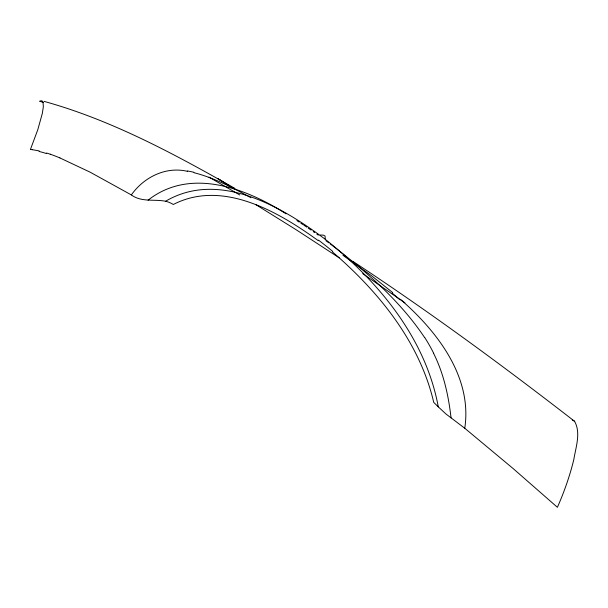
<?xml version="1.0" encoding="UTF-8"?>
<svg xmlns="http://www.w3.org/2000/svg" width="608" height="608" viewBox="0 0 608 608"><rect width="100%" height="100%" fill="white"/><g stroke="black" fill="none" stroke-linecap="round" stroke-linejoin="round"><path stroke-width="0.91" d="M325.28 239.332L325.037 235.972L323.205 235.098L320.18 235.022M572.242 419.999L574.476 421.162C581.164 432.744 575.776 447.169 573.838 459.443C569.84 475.859 564.224 491.857 557.399 507.3L513.122 468.548L464.77 428.252C472.538 376.709 436.932 331.117 400.414 299.303M59.918 157.943L90.083 172.148L131.351 194.925C143.777 177.262 165.779 166.189 187.416 171.334M148.078 200.169C190.243 167.048 246.035 188.199 286.003 213.811M131.351 194.925C141.39 202.411 154.196 198.991 165.589 201.248C218.675 170.012 281.284 206.332 324.436 238.678C378.13 280.85 425.661 338.139 438.284 406.858L445.93 413.972L464.77 428.252M32.277 149.674L39.186 150.898M194.02 172.702C214.229 177.855 232.803 187.72 250.937 197.767M44.133 101.392C111.804 120.164 174.215 153.938 234.954 188.442M43.328 102.364L39.452 101.255L41.108 100.7L42.302 101.072L43.039 102.296L43.328 106.841L42.309 113.476L37.825 129.603L30.4 149.53A29.45 23.362 14.9 0 1 32.277 149.667M46.588 152.988L50.259 154.234M209.023 177.133L239.795 194.993M255.725 204.562L296.263 229.816L339.203 257.815M296.879 220.575L299.235 222.125M300.808 223.159L303.172 224.709M352.762 261.28C429.02 311.425 502.603 365.507 574.72 421.405M303.954 225.226L306.812 227.172M308.241 228.137L311.091 230.082M362.695 273.608L404.905 302.799M342.973 255.284L371.435 275.675L392.662 292.585M313.249 231.602L314.686 232.613M316.844 234.126L318.288 235.136M318.326 240.707C278.449 211.804 222.581 179.147 173.288 204.486A20.459 15.534 16.7 0 0 165.589 201.24M325.949 240.7L328.738 242.79M330.136 243.831C365.423 270.796 399.79 300.428 424.658 337.615M332.553 252.024C378.678 291.597 419.71 342.099 433.732 402.397L438.284 406.858M433.55 353.271C443.665 373.396 448.529 395.664 451.052 417.916M318.478 240.114A230.774 129.732 49.5 0 1 332.774 251.461M39.056 151.453A78.546 61.773 14.8 0 1 46.39 153.535M50.274 154.204A161.454 128.455 14.8 0 1 59.926 157.92M187.272 170.947A142.34 76.821 52.2 0 1 193.884 172.277M392.19 293.094A223.919 119.259 39.1 0 1 399.904 299.767M424.764 337.577A127.057 88.32 44 0 1 433.656 353.248M221.411 180.789L218.097 178.79L231.192 187.234L221.411 180.789"/></g></svg>
